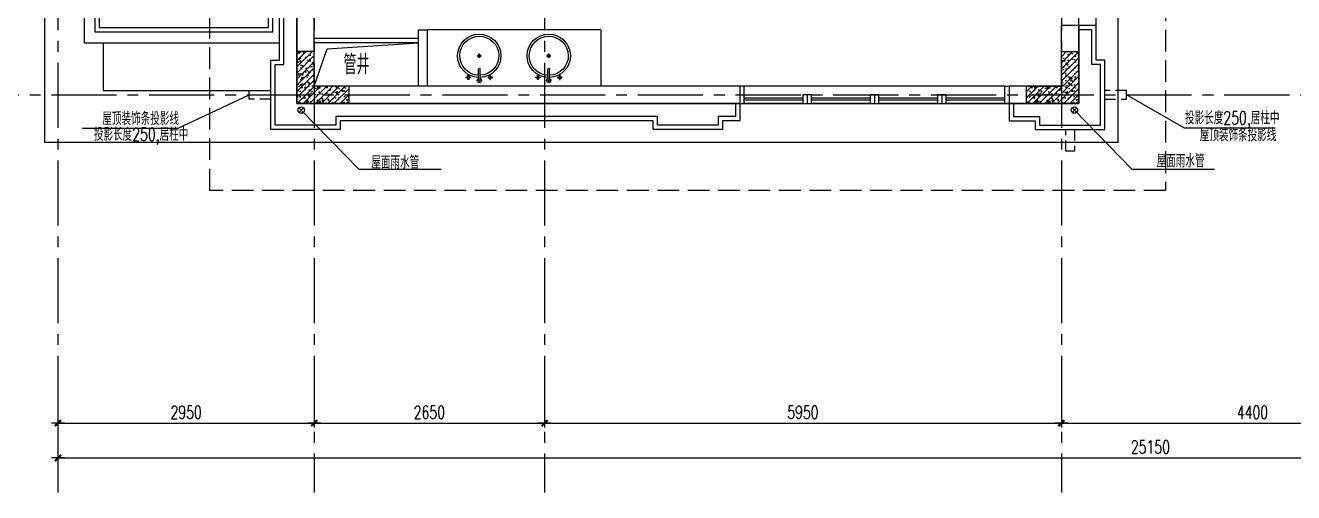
# Model space of a CAD drawing. Extents: x -395226 to -176901, y -140672 to 68263.
# Drawn here: x -269940 to -255341, y 20700 to 26080 of the extents above; entities that cross this region are included whole.
import ezdxf

# ---------------------------------------------------------------- set-up
doc = ezdxf.new("R2010")
doc.units = 0
doc.header["$LTSCALE"] = 1000
doc.header["$MEASUREMENT"] = 0
for name, pattern in [('ACAD_ISO08W100', [36, 24, -3, 6, -3]), ('DASH', [0.35, 0.25, -0.1]), ('HIDDEN', [0.375, 0.25, -0.125]), ('Plans$0$CENTER2', [1.125, 0.75, -0.125, 0.125, -0.125])]:
    doc.linetypes.add(name, pattern=pattern)
doc.layers.get('0').update_dxf_attribs({"linetype": 'CONTINUOUS'})
doc.layers.get('Defpoints').update_dxf_attribs({"linetype": 'CONTINUOUS'})
for name, color, linetype in [('A-COLUMN', 1, 'CONTINUOUS'), ('A-COLUMN-hatch', 252, 'CONTINUOUS'), ('A-DOTE', 8, 'ACAD_ISO08W100'), ('A-FACADE', 5, 'CONTINUOUS'), ('A-FIN-GRAN', 34, 'CONTINUOUS'), ('A-LINE', 8, 'CONTINUOUS'), ('A-LVTRY', 147, 'CONTINUOUS'), ('A-NOTE', 150, 'CONTINUOUS'), ('A-PUB-DIM', 3, 'CONTINUOUS'), ('A-RAIN', 6, 'CONTINUOUS'), ('A-ROOF', 7, 'CONTINUOUS'), ('A-TEXT-CN', 31, 'CONTINUOUS'), ('A-WALL', 2, 'CONTINUOUS'), ('A-WINDOW', 4, 'CONTINUOUS'), ('A-隔墙', 3, 'CONTINUOUS'), ('Plans$0$Grid', 9, 'Plans$0$CENTER2')]:
    doc.layers.add(name, color=color, linetype=linetype)
doc.styles.add('DIM_FONT', font='SIMPLEX', dxfattribs={"width": 0.7, "bigfont": 'GBCBIG'})
doc.styles.add('PRC-S', font='tjromans.shx', dxfattribs={"width": 0.7, "bigfont": 'tjhztxt.shx'})
doc.dimstyles.new('DIM100', dxfattribs={"dimscale": 100, "dimtxt": 3, "dimasz": 0.01, "dimexe": 1, "dimexo": 1, "dimgap": 1, "dimtad": 1, "dimdec": 0, "dimzin": 0, "dimdsep": 46, "dimtxsty": 'DIM_FONT', "dimblk1": '_DIMX', "dimblk2": '_DIMX', "dimsah": 1, "dimcen": 0.01, "dimclrd": 256, "dimclre": 256, "dimclrt": 7, "dimadec": 0, "dimazin": 0, "dimtfac": 1, "dimtdec": 0, "dimtix": 1, "dimtmove": 2, "dimatfit": 3, "dimldrblk": '_DIMX', "dimfxl": 0, "dimtolj": 1, "dimtzin": 5, "dimarcsym": 0})

# ---------------------------------------------------------------- blocks, each defined once
blk = doc.blocks.new('_DIMX')
blk.add_line((-150, 0), (150, 0))
at = {"const_width": 50}
blk.add_lwpolyline([(-70, -70), (70, 70)], dxfattribs=at)
blk = doc.blocks.new('*D496')
at = {"layer": 'A-PUB-DIM', "lineweight": -2}
for p, q in [((-22498, -14103), (-22498, -14630)), ((-19548, -14103), (-19548, -14630)), ((-22498, -14580), (-19549, -14580))]:
    blk.add_line(p, q, dxfattribs=at)
at = {"layer": 'Defpoints', "color": 0}
for p in [(-22498, -14053), (-19548, -14053), (-19548, -14580)]:
    blk.add_point(p, dxfattribs=at)
at = {"layer": 'A-PUB-DIM', "lineweight": -2, "xscale": 0.5, "yscale": 0.5, "zscale": 0.5, "rotation": 180}
blk.add_blockref('_DIMX', (-22498, -14580), dxfattribs=at)
at = {"layer": 'A-PUB-DIM', "lineweight": -2, "xscale": 0.5, "yscale": 0.5, "zscale": 0.5}
blk.add_blockref('_DIMX', (-19548, -14580), dxfattribs=at)
at = {"layer": 'A-PUB-DIM', "insert": (-21023, -14455), "char_height": 150, "attachment_point": 5, "style": 'DIM_FONT'}
blk.add_mtext('\\A1;2950', dxfattribs=at)
blk = doc.blocks.new('*D497')
at = {"layer": 'A-PUB-DIM', "lineweight": -2}
for p, q in [((-19548, -14103), (-19548, -14630)), ((-16898, -14103), (-16898, -14630)), ((-19548, -14580), (-16899, -14580))]:
    blk.add_line(p, q, dxfattribs=at)
at = {"layer": 'Defpoints', "color": 0}
for p in [(-19548, -14053), (-16898, -14053), (-16898, -14580)]:
    blk.add_point(p, dxfattribs=at)
at = {"layer": 'A-PUB-DIM', "lineweight": -2, "xscale": 0.5, "yscale": 0.5, "zscale": 0.5, "rotation": 180}
blk.add_blockref('_DIMX', (-19548, -14580), dxfattribs=at)
at = {"layer": 'A-PUB-DIM', "lineweight": -2, "xscale": 0.5, "yscale": 0.5, "zscale": 0.5}
blk.add_blockref('_DIMX', (-16898, -14580), dxfattribs=at)
at = {"layer": 'A-PUB-DIM', "insert": (-18223, -14455), "char_height": 150, "attachment_point": 5, "style": 'DIM_FONT'}
blk.add_mtext('\\A1;2650', dxfattribs=at)
blk = doc.blocks.new('*D498')
at = {"layer": 'A-PUB-DIM', "lineweight": -2}
for p, q in [((-16898, -14103), (-16898, -14630)), ((-10948, -14103), (-10948, -14630)), ((-16898, -14580), (-10949, -14580))]:
    blk.add_line(p, q, dxfattribs=at)
at = {"layer": 'Defpoints', "color": 0}
for p in [(-16898, -14053), (-10948, -14053), (-10948, -14580)]:
    blk.add_point(p, dxfattribs=at)
at = {"layer": 'A-PUB-DIM', "lineweight": -2, "xscale": 0.5, "yscale": 0.5, "zscale": 0.5, "rotation": 180}
blk.add_blockref('_DIMX', (-16898, -14580), dxfattribs=at)
at = {"layer": 'A-PUB-DIM', "lineweight": -2, "xscale": 0.5, "yscale": 0.5, "zscale": 0.5}
blk.add_blockref('_DIMX', (-10948, -14580), dxfattribs=at)
at = {"layer": 'A-PUB-DIM', "insert": (-13923, -14455), "char_height": 150, "attachment_point": 5, "style": 'DIM_FONT'}
blk.add_mtext('\\A1;5950', dxfattribs=at)
blk = doc.blocks.new('*D499')
at = {"layer": 'A-PUB-DIM', "lineweight": -2}
for p, q in [((-10948, -14103), (-10948, -14630)), ((-6548, -14103), (-6548, -14630)), ((-10948, -14580), (-6549, -14580))]:
    blk.add_line(p, q, dxfattribs=at)
at = {"layer": 'Defpoints', "color": 0}
for p in [(-10948, -14053), (-6548, -14053), (-6548, -14580)]:
    blk.add_point(p, dxfattribs=at)
at = {"layer": 'A-PUB-DIM', "lineweight": -2, "xscale": 0.5, "yscale": 0.5, "zscale": 0.5, "rotation": 180}
blk.add_blockref('_DIMX', (-10948, -14580), dxfattribs=at)
at = {"layer": 'A-PUB-DIM', "lineweight": -2, "xscale": 0.5, "yscale": 0.5, "zscale": 0.5}
blk.add_blockref('_DIMX', (-6548, -14580), dxfattribs=at)
at = {"layer": 'A-PUB-DIM', "insert": (-8748, -14455), "char_height": 150, "attachment_point": 5, "style": 'DIM_FONT'}
blk.add_mtext('\\A1;4400', dxfattribs=at)
blk = doc.blocks.new('*D502')
at = {"layer": 'A-PUB-DIM', "lineweight": -2}
for p, q in [((-22498, -13878), (-22498, -15030)), ((2652, -13878), (2652, -15030)), ((-22498, -14980), (2651, -14980))]:
    blk.add_line(p, q, dxfattribs=at)
at = {"layer": 'Defpoints', "color": 0}
for p in [(-22498, -13828), (2652, -13828), (2652, -14980)]:
    blk.add_point(p, dxfattribs=at)
at = {"layer": 'A-PUB-DIM', "lineweight": -2, "xscale": 0.5, "yscale": 0.5, "zscale": 0.5, "rotation": 180}
blk.add_blockref('_DIMX', (-22498, -14980), dxfattribs=at)
at = {"layer": 'A-PUB-DIM', "lineweight": -2, "xscale": 0.5, "yscale": 0.5, "zscale": 0.5}
blk.add_blockref('_DIMX', (2652, -14980), dxfattribs=at)
at = {"layer": 'A-PUB-DIM', "insert": (-9923, -14855), "char_height": 150, "attachment_point": 5, "style": 'DIM_FONT'}
blk.add_mtext('\\A1;25150', dxfattribs=at)
blk = doc.blocks.new('Columes_2F')
at = {"layer": 'A-COLUMN-hatch'}
h = blk.add_hatch(dxfattribs=at)
h.set_pattern_fill('钢筋混凝土', color=256, scale=20, style=0)
h.set_pattern_definition([(45, (-11229.38, -100), (-35.3553, 35.3553), []), (50, (-11229.38, -100), (143.452, -12.55), [15, -165]), (355, (-11229.38, -100), (-27.75, 150.438), [12, -132]), (100.451, (-11217.43, -101.05), (115.702, 137.888), [12.748, -140.228]), (46.184, (-11229.38, -60), (213.45, -33.104), [22.5, -247.5]), (96.636, (-11211.6, -62.76), (186.93, 194.824), [19.12, -210.343]), (351.184, (-11229.38, -60), (186.93, 194.824), [18, -198]), (21, (-11209.38, -70), (119.381, -80.524), [15, -165]), (326, (-11209.38, -70), (48.663, 145.03), [12, -132]), (71.451, (-11199.43, -76.71), (168.045, 64.506), [12.748, -140.228]), (37.5, (-11229.38, -100), (2.432, 66.5788), [0, -130.4, 0, -134, 0, -132.5]), (7.5, (-11229.38, -100), (52.614, 78.8823), [0, -76.4, 0, -127.4, 0, -50.5]), (327.5, (-11273.98, -100), (106.7645, -4.511), [0, -50, 0, -156, 0, -207]), (317.5, (-11293.98, -100), (116.637, 20.021), [0, -65, 0, -103.6, 0, -147])])
edge = h.paths.add_edge_path()
edge.add_line((-11229, -100), (-10629, -100))
edge.add_line((-10629, -100), (-10629, 100))
edge.add_line((-10629, 100), (-11029, 100))
edge.add_line((-11029, 100), (-11029, 500))
edge.add_line((-11029, 500), (-11229, 500))
edge.add_line((-11229, 500), (-11229, -100))
edge.add_line((-11229, -100), (-11029, -100))
h = blk.add_hatch(dxfattribs=at)
h.set_pattern_fill('钢筋混凝土', color=256, scale=20, style=0)
h.set_pattern_definition([(45, (-2829.38, -100), (-35.3553, 35.3553), []), (50, (-2829.38, -100), (143.452, -12.55), [15, -165]), (355, (-2829.38, -100), (-27.75, 150.438), [12, -132]), (100.451, (-2817.43, -101.05), (115.702, 137.888), [12.748, -140.228]), (46.184, (-2829.38, -60), (213.45, -33.104), [22.5, -247.5]), (96.636, (-2811.6, -62.76), (186.93, 194.824), [19.12, -210.343]), (351.184, (-2829.38, -60), (186.93, 194.824), [18, -198]), (21, (-2809.38, -70), (119.381, -80.524), [15, -165]), (326, (-2809.38, -70), (48.663, 145.03), [12, -132]), (71.451, (-2799.43, -76.71), (168.045, 64.506), [12.748, -140.228]), (37.5, (-2829.38, -100), (2.432, 66.5788), [0, -130.4, 0, -134, 0, -132.5]), (7.5, (-2829.38, -100), (52.614, 78.8823), [0, -76.4, 0, -127.4, 0, -50.5]), (327.5, (-2873.98, -100), (106.7645, -4.511), [0, -50, 0, -156, 0, -207]), (317.5, (-2893.98, -100), (116.637, 20.021), [0, -65, 0, -103.6, 0, -147])])
edge = h.paths.add_edge_path()
edge.add_line((-2229, -100), (-2829, -100))
edge.add_line((-2829, -100), (-2829, 100))
edge.add_line((-2829, 100), (-2429, 100))
edge.add_line((-2429, 100), (-2429, 500))
edge.add_line((-2429, 500), (-2229, 500))
edge.add_line((-2229, 500), (-2229, -100))
edge.add_line((-2229, -100), (-2429, -100))
for points in [[(-11229, -100), (-10629, -100), (-10629, 100), (-11029, 100), (-11029, 500), (-11229, 500), (-11229, -100), (-11029, -100)], [(-2229, -100), (-2829, -100), (-2829, 100), (-2429, 100), (-2429, 500), (-2229, 500), (-2229, -100), (-2429, -100)]]:
    blk.add_lwpolyline(points)
blk = doc.blocks.new('Plans$0$A$C245A0047')
blk.add_lwpolyline([(-20, -9), (-20, 12), (-41, 12), (-41, 20), (-20, 20), (-20, 41), (-12, 41), (-12, 20), (9, 20), (9, 12), (-12, 12), (-12, -9)], close=True)
blk = doc.blocks.new('Plans$0$A$C426253EE')
at = {"ltscale": 10}
for p, q in [((0, 119), (0, 169)), ((25, 144), (-25, 144))]:
    blk.add_line(p, q, dxfattribs=at)
for p, q in [((-10, -140), (-10, -10)), ((10, -140), (10, -10))]:
    blk.add_line(p, q)
blk.add_circle((0, 144), 15)
for centre, radius, start, end in [((0, 144), 250, 272.2924, 267.7076), ((0, 144), 225, 272.5473, 267.4527), ((0, -140), 25, 113.5782, 66.4218), ((0, -10), 10, 0, 180), ((0, -140), 10, 180, 0)]:
    blk.add_arc(centre, radius, start, end)
blk.add_blockref('Plans$0$A$C245A0047', (-110, -122))
at = {"xscale": -1}
blk.add_blockref('Plans$0$A$C245A0047', (110, -122), dxfattribs=at)
blk = doc.blocks.new('Plans$0$A$C6BA10EF5')
for p, q in [((3050, 0), (50, 0)), ((775, -100), (775, -200)), ((1550, -100), (1550, -200)), ((2325, -100), (2325, -200))]:
    blk.add_line(p, q)
for points in [[(0, -200), (50, -200), (50, 0), (0, 0)], [(725, -140), (50, -140)], [(1500, -140), (825, -140)], [(2275, -140), (1600, -140)], [(3050, -140), (2375, -140)], [(3100, -200), (3050, -200), (3050, 0), (3100, 0)], [(725, -160), (50, -160)], [(725, -200), (50, -200)], [(1500, -160), (825, -160)], [(1500, -200), (825, -200)], [(2275, -160), (1600, -160)], [(2275, -200), (1600, -200)], [(3050, -160), (2375, -160)], [(3050, -200), (2375, -200)]]:
    blk.add_lwpolyline(points)
for points in [[(825, -200), (825, -100), (725, -100), (725, -200)], [(1600, -200), (1600, -100), (1500, -100), (1500, -200)], [(2375, -200), (2375, -100), (2275, -100), (2275, -200)]]:
    blk.add_lwpolyline(points, close=True)
blk = doc.blocks.new('Plans$0$A$C79597E0F')
at = {"layer": 'A-FACADE'}
blk.add_lwpolyline([(2300, 150), (50, 150), (50, -1450), (2300, -1450)], dxfattribs=at)
at = {"layer": 'A-WINDOW'}
for points in [[(2225, 25), (175, 25), (175, -1325), (2225, -1325)], [(2175, -25), (225, -25), (225, -1275), (2175, -1275)]]:
    blk.add_lwpolyline(points, close=True, dxfattribs=at)
blk = doc.blocks.new('RAIN PIPE@100x100')
for p, q in [((-27, -27), (27, 27)), ((-27, 27), (27, -27))]:
    blk.add_line(p, q)
blk.add_circle((0, 0), 37.5)
blk = doc.blocks.new('Grid')
at = {"layer": 'Plans$0$Grid', "color": 8}
for p, q in [((-22498.2, 23320), (-22498.2, -15380)), ((-19548.2, 23320), (-19548.2, -15380)), ((-16898.2, 23320), (-16898.2, -15380)), ((-10948.2, 23320), (-10948.2, -15380)), ((-28198.2, -10800), (8601.8, -10800))]:
    blk.add_line(p, q, dxfattribs=at)
at = {"layer": 'A-PUB-DIM'}
for base, p1, p2, picture, middle in [((2651.8, -14980), (-22498.2, -13827.7), (2651.8, -13827.7), '*D502', (-9923.2, -14855)), ((-19548.2, -14580), (-22498.2, -14053.5), (-19548.2, -14053.5), '*D496', (-21023.2, -14455)), ((-16898.2, -14580), (-19548.2, -14053.5), (-16898.2, -14053.5), '*D497', (-18223.2, -14455)), ((-10948.2, -14580), (-16898.2, -14053.5), (-10948.2, -14053.5), '*D498', (-13923.2, -14455)), ((-6548.2, -14580), (-10948.2, -14053.5), (-6548.2, -14053.5), '*D499', (-8748.2, -14455))]:
    dim = blk.add_linear_dim(base=base, p1=p1, p2=p2, dimstyle='DIM100', override={"dimscale": 50, "dimclrt": 256}, dxfattribs=at)
    dim.commit()
    dim.dimension.update_dxf_attribs({"geometry": picture, "text_midpoint": middle})

msp = doc.modelspace()

# ---------------------------------------------------------------- linework, layer by layer
for p, q in [((-269044.9, 25879.8), (-269044.9, 25329.8)), ((-269044.9, 25329.8), (-267114.9, 25329.8))]:
    msp.add_line(p, q)
at = {"layer": 'A-FACADE', "linetype": 'HIDDEN', "ltscale": 0.5}
for points in [[(-267114.9, 25229.8), (-267364.9, 25229.8), (-267364.9, 25329.8), (-267114.9, 25329.8)], [(-257514.9, 25229.8), (-257264.9, 25229.8), (-257264.9, 25329.8), (-257514.9, 25329.8)], [(-257864.9, 24879.8), (-257864.9, 24629.8), (-257964.9, 24629.8), (-257964.9, 24879.8)]]:
    msp.add_lwpolyline(points, dxfattribs=at)
at = {"layer": 'A-FIN-GRAN'}
for points in [[(-261714.9, 25179.8), (-261714.9, 24979.8), (-261914.9, 24979.8), (-261914.9, 24879.8), (-262714.9, 24879.8), (-262714.9, 24979.8), (-266314.9, 24979.8), (-266314.9, 24879.8), (-267114.9, 24879.8), (-267114.9, 25679.8), (-267014.9, 25679.8), (-267014.9, 30579.8), (-267114.9, 30579.8), (-267114.9, 31379.8), (-267014.9, 31379.8), (-267014.9, 35979.8), (-267114.9, 35979.8), (-267114.9, 36779.8), (-267014.9, 36779.8), (-267014.9, 41679.8), (-267114.9, 41679.8), (-267114.9, 42479.8), (-266314.9, 42479.8)], [(-261764.9, 25179.8), (-261764.9, 25029.8), (-261964.9, 25029.8), (-261964.9, 24929.8), (-262664.9, 24929.8), (-262664.9, 25029.8), (-266364.9, 25029.8), (-266364.9, 24929.8), (-267064.9, 24929.8), (-267064.9, 25629.8), (-266964.9, 25629.8), (-266964.9, 30629.8), (-267064.9, 30629.8), (-267064.9, 31329.8), (-266964.9, 31329.8), (-266964.9, 36029.8), (-267064.9, 36029.8), (-267064.9, 36729.8), (-266964.9, 36729.8), (-266964.9, 41729.8), (-267064.9, 41729.8), (-267064.9, 42429.8), (-266314.9, 42429.8)], [(-258614.9, 25179.8), (-258614.9, 24979.8), (-258314.9, 24979.8), (-258314.9, 24879.8), (-257514.9, 24879.8), (-257514.9, 25679.8), (-257614.9, 25679.8), (-257614.9, 26079.8), (-257814.9, 26079.8)], [(-258564.9, 25179.8), (-258564.9, 25029.8), (-258264.9, 25029.8), (-258264.9, 24929.8), (-257564.9, 24929.8), (-257564.9, 25629.8), (-257664.9, 25629.8), (-257664.9, 26029.8), (-257814.9, 26029.8)]]:
    msp.add_lwpolyline(points, dxfattribs=at)
at = {"layer": 'A-LINE'}
for p, q in [((-257614.9, 26079.8), (-257614.9, 30679.8)), ((-265414.9, 25929.8), (-266614.9, 25929.8)), ((-265414.9, 25879.8), (-266614.9, 25879.8))]:
    msp.add_line(p, q, dxfattribs=at)
msp.add_lwpolyline([(-266614.9, 25379.8), (-266466, 25811.1), (-265414.9, 25879.8)], dxfattribs=at)
at = {"layer": 'A-LVTRY'}
msp.add_line((-263314.9, 26029.8), (-265314.9, 26029.8), dxfattribs=at)
msp.add_lwpolyline([(-263314.9, 26029.8), (-263314.9, 25379.8)], dxfattribs=at)
at = {"layer": 'A-NOTE'}
for points in [[(-269286, 24895.1), (-268181.1, 24895.1), (-267364.9, 25279.8)], [(-255552.3, 24895.1), (-256598.6, 24895.1), (-257264.9, 25279.8)], [(-265152.3, 24420.1), (-266098.6, 24420.1), (-266764.9, 25104.8)], [(-256252.3, 24420.1), (-257198.6, 24420.1), (-257864.9, 25104.8)]]:
    msp.add_lwpolyline(points, dxfattribs=at)
at = {"layer": 'A-ROOF', "linetype": 'DASH'}
msp.add_lwpolyline([(-256814.9, 43179.8), (-256814.9, 24179.8), (-267814.9, 24179.8), (-267814.9, 43179.8)], close=True, dxfattribs=at)
at = {"layer": 'A-ROOF'}
msp.add_lwpolyline([(-263764.9, 42629.8), (-257364.9, 42629.8), (-257364.9, 24729.8), (-269714.9, 24729.8), (-269714.9, 29779.8), (-269044.9, 29779.8)], dxfattribs=at)
at = {"layer": 'A-WALL'}
for p, q in [((-266814.9, 25179.8), (-266814.9, 42179.8)), ((-266614.9, 25379.8), (-266614.9, 41979.8)), ((-258014.9, 26079.8), (-258014.9, 25379.8)), ((-257814.9, 26079.8), (-258014.9, 26079.8)), ((-257814.9, 26079.8), (-257814.9, 25179.8)), ((-261714.9, 25379.8), (-266614.9, 25379.8)), ((-261714.9, 25379.8), (-261714.9, 25179.8)), ((-258614.9, 25379.8), (-258614.9, 25179.8)), ((-258014.9, 25379.8), (-258614.9, 25379.8)), ((-261714.9, 25179.8), (-266814.9, 25179.8)), ((-257814.9, 25179.8), (-258614.9, 25179.8))]:
    msp.add_line(p, q, dxfattribs=at)
at = {"layer": 'A-隔墙'}
msp.add_lwpolyline([(-265414.9, 25379.8), (-265414.9, 26029.8), (-265314.9, 26029.8), (-265314.9, 25379.8)], dxfattribs=at)
at = {"layer": 'Defpoints', "color": 6}
msp.add_lwpolyline([(-266814.9, 42179.8), (-266814.9, 25179.8), (-257814.9, 25179.8), (-257814.9, 42179.8)], dxfattribs=at)

# ---------------------------------------------------------------- block references
msp.add_blockref('Plans$0$A$C79597E0F', (-269314.9, 27329.8))
at = {"layer": 'A-COLUMN'}
msp.add_blockref('Columes_2F', (-255585.5, 25279.8), dxfattribs=at)
at = {"layer": 'A-DOTE'}
msp.add_blockref('Grid', (-247066.6, 36079.8), dxfattribs=at)
at = {"layer": 'A-LVTRY', "xscale": -1}
for p in [(-264714.9, 25585.6), (-263914.9, 25585.6)]:
    msp.add_blockref('Plans$0$A$C426253EE', p, dxfattribs=at)
at = {"layer": 'A-RAIN'}
for p, rotation in [((-266764.9, 25104.8), 180), ((-257864.9, 25104.8), 269.9999985675946)]:
    msp.add_blockref('RAIN PIPE@100x100', p, dxfattribs=dict(at, rotation=rotation))
at = {"layer": 'A-WINDOW'}
msp.add_blockref('Plans$0$A$C6BA10EF5', (-261714.9, 25379.8), dxfattribs=at)

# ---------------------------------------------------------------- texts
at = {"layer": 'A-NOTE', "style": 'PRC-S', "width": 0.7}
for s, rotation, p in [('屋顶装饰条投影线', 360, (-269053.8, 24931.5)), ('投影长度250,居柱中', 0.00001, (-256590.8, 24939.8)), ('投影长度250,居柱中', 360, (-269151, 24750.7)), ('屋顶装饰条投影线', 0.00001, (-256421.3, 24744.5)), ('屋面雨水管', 0, (-265957.7, 24427.2)), ('屋面雨水管', 360, (-256917.8, 24444.1))]:
    msp.add_text(s, height=150, rotation=rotation, dxfattribs=at).set_placement(p)
at = {"layer": 'A-TEXT-CN', "style": 'PRC-S', "width": 0.7}
msp.add_text('管井', height=225, dxfattribs=at).set_placement((-266277.7, 25516))

doc.saveas('drawing.dxf')
